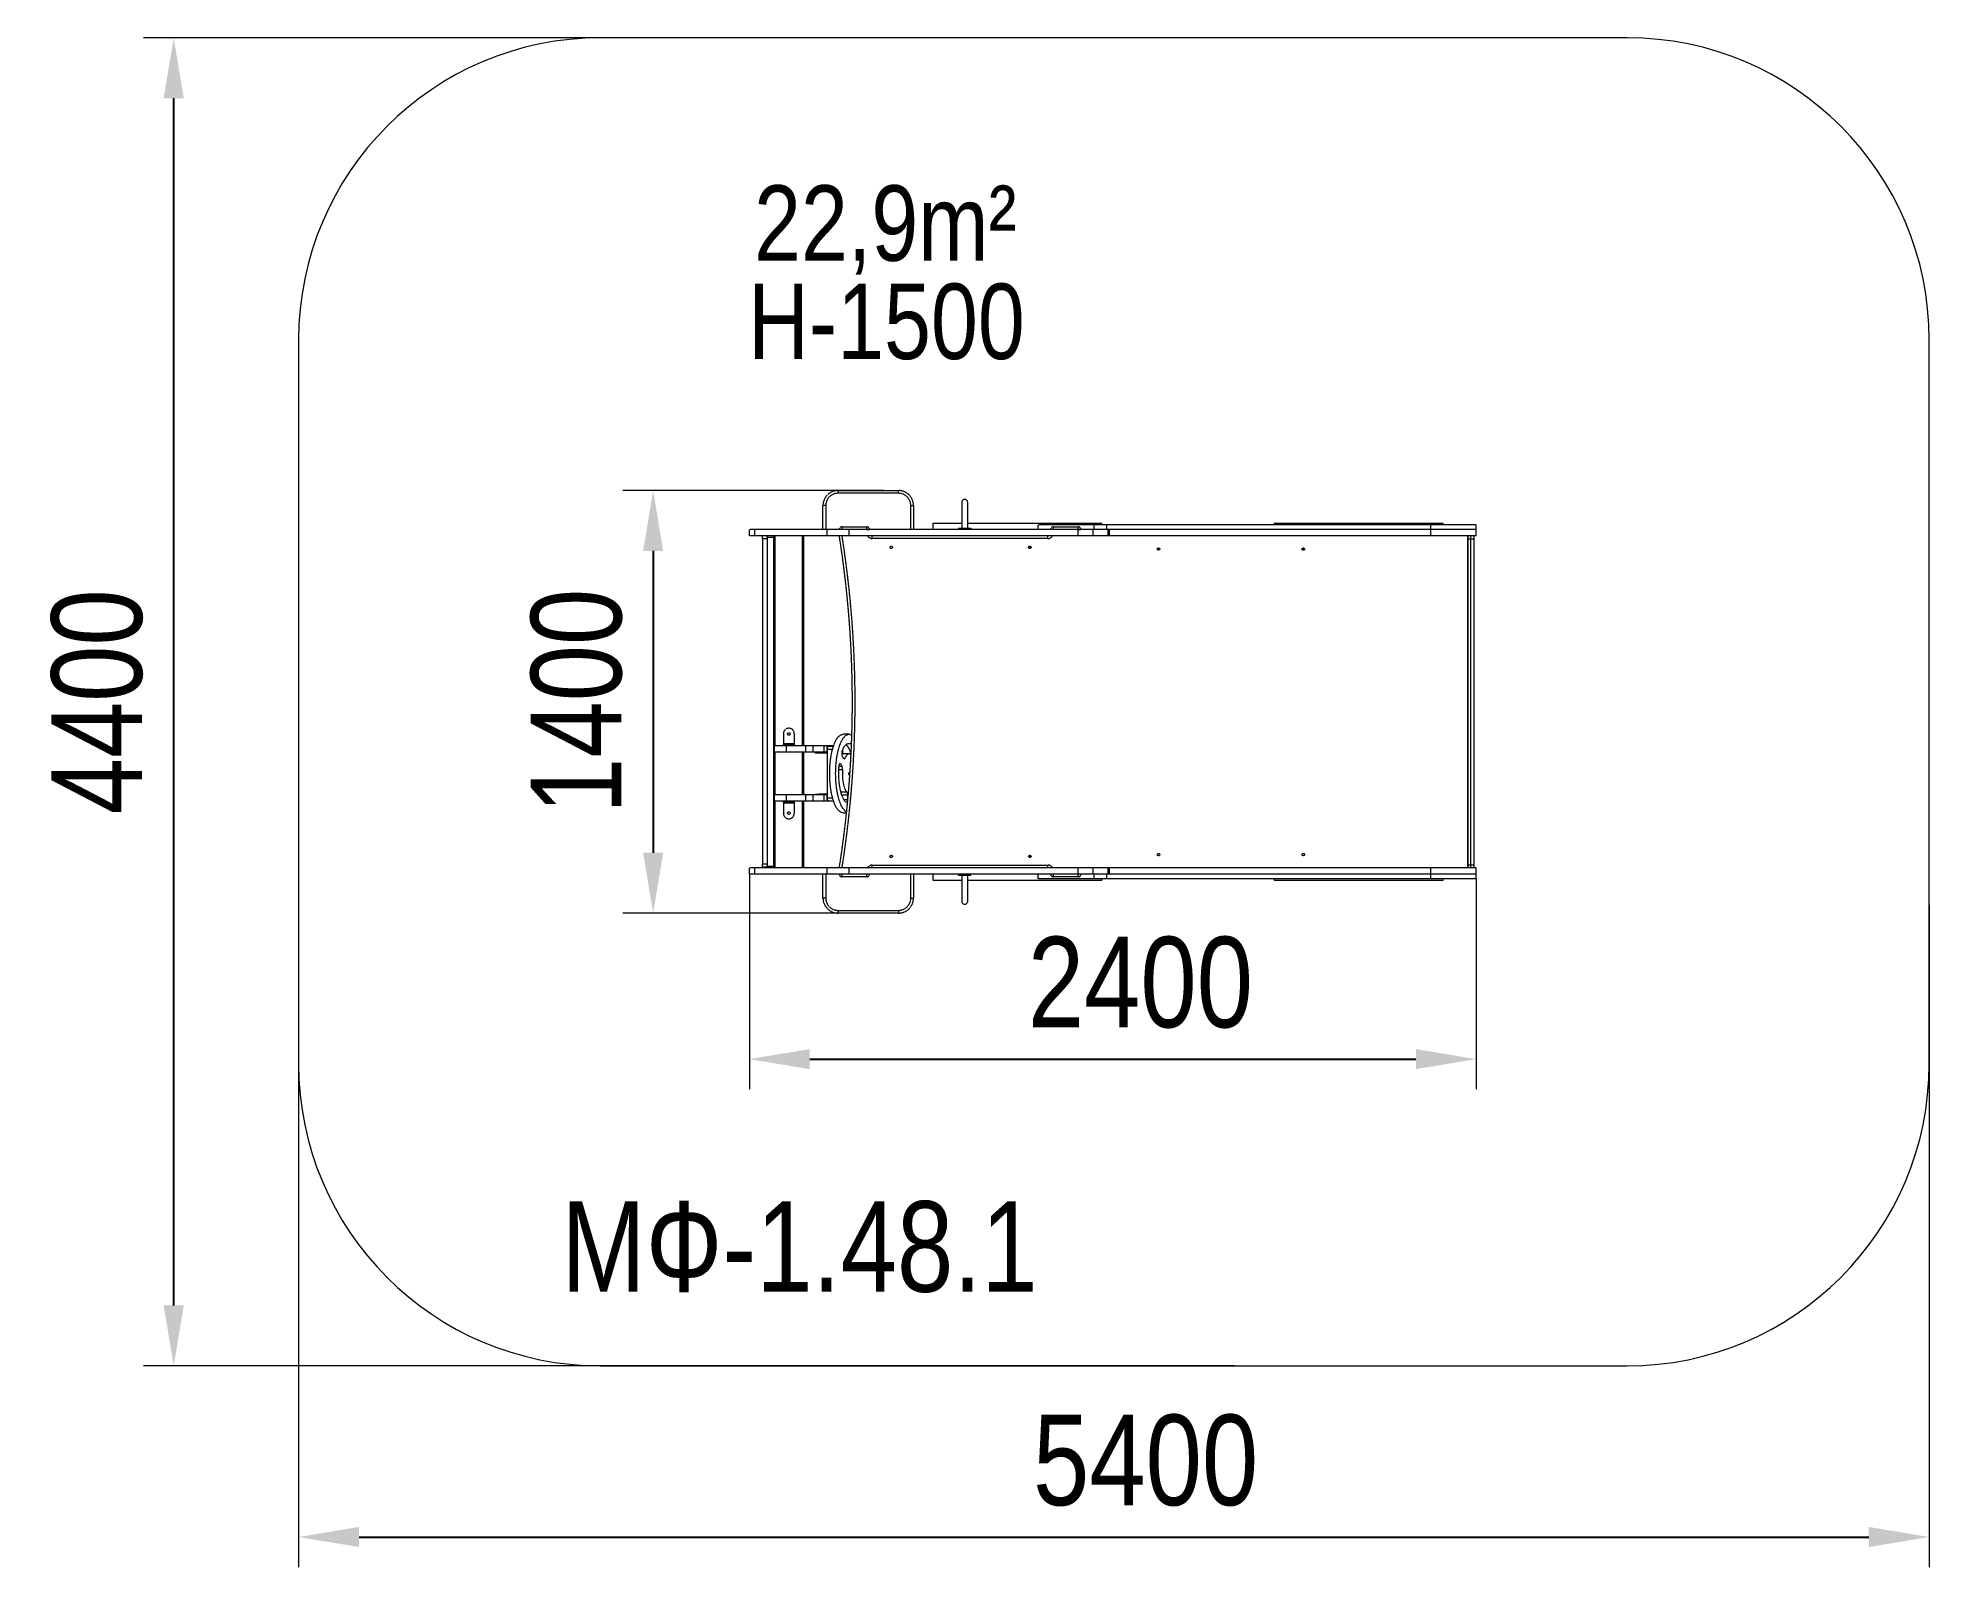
# Model space of a CAD drawing. Header units: millimetres. Extents: x -3610 to 2654, y -2456 to 2611.
import ezdxf

# ---------------------------------------------------------------- set-up
doc = ezdxf.new("R2010")
doc.units = ezdxf.units.MM
doc.linetypes.add('HIDDEN', pattern=[1.905, 1.27, -0.635])
for name, color, linetype in [('DIKOM_АРТИКУЛ', 7, 'Continuous'), ('DIKOM_ЗОНА', 90, 'Continuous'), ('DIKOM_ОБЪЕКТ', 7, 'Continuous'), ('DIKOM_РАЗМЕР_ЗОНА', 7, 'Continuous'), ('DIKOM_РАЗМЕР_ОБЪЕКТА', 7, 'Continuous')]:
    doc.layers.add(name, color=color, linetype=linetype)
doc.styles.add('style1', font='arialbd.ttf', dxfattribs={"width": 0.8})
doc.dimstyles.new('1-50', dxfattribs={"dimtxt": 300, "dimasz": 200, "dimexe": 100, "dimexo": 0, "dimgap": 100, "dimtad": 1, "dimtoh": 1, "dimtxsty": 'style1', "dimcen": 200, "dimclrd": 7, "dimclre": 7, "dimclrt": 7, "dimadec": 1, "dimazin": 2, "dimtfac": 1, "dimtmove": 0, "dimatfit": 2, "dimfxl": 0, "dimlwd": 25, "dimlwe": 18, "dimarcsym": 0})

# ---------------------------------------------------------------- blocks, each defined once
blk = doc.blocks.new('*D0')
at = {"layer": 'Defpoints', "color": 0, "transparency": 16777216}
for p in [(-809.5, 1110.8), (-1572.1, -289.2), (-822.6, -289.2)]:
    blk.add_point(p, dxfattribs=at)
at = {"layer": 'DIKOM_РАЗМЕР_ОБЪЕКТА', "color": 7, "lineweight": 18, "transparency": 16777216}
for p, q in [((-809.5, 1110.8), (-1672.1, 1110.8)), ((-822.6, -289.2), (-1672.1, -289.2))]:
    blk.add_line(p, q, dxfattribs=at)
at = {"layer": 'DIKOM_РАЗМЕР_ОБЪЕКТА', "color": 7, "lineweight": 25, "transparency": 16777216}
blk.add_line((-1572.1, 910.8), (-1572.1, -89.2), dxfattribs=at)
at = {"layer": 'DIKOM_РАЗМЕР_ОБЪЕКТА', "color": 7, "transparency": 16777216}
for points in [[(-1605.4, 910.8), (-1538.8, 910.8), (-1572.1, 1110.8)], [(-1605.4, -89.2), (-1538.8, -89.2), (-1572.1, -289.2)]]:
    blk.add_solid(points, dxfattribs=at)
at = {"layer": 'DIKOM_РАЗМЕР_ОБЪЕКТА', "color": 7, "transparency": 16777216, "insert": (-1825.3, 412.5), "char_height": 300, "attachment_point": 5, "rotation": 90, "style": 'style1'}
blk.add_mtext('{\\fArial|b0|i0|c204|p34;1400}', dxfattribs=at)
blk = doc.blocks.new('*D1')
at = {"layer": 'Defpoints', "color": 0, "transparency": 16777216}
for p in [(-1253.4, -160.2), (1153.7, -175.2), (1153.7, -773)]:
    blk.add_point(p, dxfattribs=at)
at = {"layer": 'DIKOM_РАЗМЕР_ОБЪЕКТА', "color": 7, "lineweight": 18, "transparency": 16777216}
for p, q in [((-1253.4, -160.2), (-1253.4, -873)), ((1153.7, -175.2), (1153.7, -873))]:
    blk.add_line(p, q, dxfattribs=at)
at = {"layer": 'DIKOM_РАЗМЕР_ОБЪЕКТА', "color": 7, "lineweight": 25, "transparency": 16777216}
blk.add_line((-1053.4, -773), (953.7, -773), dxfattribs=at)
at = {"layer": 'DIKOM_РАЗМЕР_ОБЪЕКТА', "color": 7, "transparency": 16777216}
for points in [[(-1053.4, -739.7), (-1053.4, -806.3), (-1253.4, -773)], [(953.7, -739.7), (953.7, -806.3), (1153.7, -773)]]:
    blk.add_solid(points, dxfattribs=at)
at = {"layer": 'DIKOM_РАЗМЕР_ОБЪЕКТА', "color": 7, "transparency": 16777216, "insert": (41.5, -519.8), "char_height": 300, "attachment_point": 5, "style": 'style1'}
blk.add_mtext('{\\fArial|b0|i0|c204|p34;2400}', dxfattribs=at)
blk = doc.blocks.new('*D2')
at = {"layer": 'Defpoints', "color": 0, "transparency": 16777216}
for p in [(-2746.3, -262.2), (2653.7, -262.2), (2653.7, -2356.4)]:
    blk.add_point(p, dxfattribs=at)
at = {"layer": 'DIKOM_РАЗМЕР_ЗОНА', "color": 7, "lineweight": 18, "transparency": 16777216}
for p, q in [((-2746.3, -262.2), (-2746.3, -2456.4)), ((2653.7, -262.2), (2653.7, -2456.4))]:
    blk.add_line(p, q, dxfattribs=at)
at = {"layer": 'DIKOM_РАЗМЕР_ЗОНА', "color": 7, "lineweight": 25, "transparency": 16777216}
blk.add_line((-2546.3, -2356.4), (2453.7, -2356.4), dxfattribs=at)
at = {"layer": 'DIKOM_РАЗМЕР_ЗОНА', "color": 7, "transparency": 16777216}
for points in [[(-2546.3, -2323), (-2546.3, -2389.7), (-2746.3, -2356.4)], [(2453.7, -2323), (2453.7, -2389.7), (2653.7, -2356.4)]]:
    blk.add_solid(points, dxfattribs=at)
at = {"layer": 'DIKOM_РАЗМЕР_ЗОНА', "color": 7, "transparency": 16777216, "insert": (58.7, -2103.2), "char_height": 300, "attachment_point": 5, "style": 'style1'}
blk.add_mtext('{\\fArial|b0|i0|c204|p34;5400}', dxfattribs=at)
blk = doc.blocks.new('*D3')
at = {"layer": 'Defpoints', "color": 0, "transparency": 16777216}
for p in [(-3159.9, 2610.8), (354.3, 2610.8), (354.3, -1789.2)]:
    blk.add_point(p, dxfattribs=at)
at = {"layer": 'DIKOM_РАЗМЕР_ЗОНА', "color": 7, "lineweight": 18, "transparency": 16777216}
for p, q in [((354.3, 2610.8), (-3259.9, 2610.8)), ((354.3, -1789.2), (-3259.9, -1789.2))]:
    blk.add_line(p, q, dxfattribs=at)
at = {"layer": 'DIKOM_РАЗМЕР_ЗОНА', "color": 7, "lineweight": 25, "transparency": 16777216}
blk.add_line((-3159.9, -1589.2), (-3159.9, 2410.8), dxfattribs=at)
at = {"layer": 'DIKOM_РАЗМЕР_ЗОНА', "color": 7, "transparency": 16777216}
for points in [[(-3193.3, 2410.8), (-3126.6, 2410.8), (-3159.9, 2610.8)], [(-3193.3, -1589.2), (-3126.6, -1589.2), (-3159.9, -1789.2)]]:
    blk.add_solid(points, dxfattribs=at)
at = {"layer": 'DIKOM_РАЗМЕР_ЗОНА', "color": 7, "transparency": 16777216, "insert": (-3413.1, 410.8), "char_height": 300, "attachment_point": 5, "rotation": 90, "style": 'style1'}
blk.add_mtext('{\\fArial|b0|i0|c204|p34;4400}', dxfattribs=at)

msp = doc.modelspace()

# ---------------------------------------------------------------- linework, layer by layer
at = {"layer": 'DIKOM_ЗОНА', "color": 3, "lineweight": 15}
msp.add_lwpolyline([(-1746.342, -1789.186), (1653.658, -1789.186, 0.41421356), (2653.658, -789.186), (2653.658, 1610.814, 0.41421356), (1653.658, 2610.814), (-1746.342, 2610.814, 0.41421356), (-2746.342, 1610.814), (-2746.342, -789.186, 0.41421356)], format="xyb", close=True, dxfattribs=at)
at = {"layer": 'DIKOM_ОБЪЕКТ', "color": 7, "linetype": 'HIDDEN', "lineweight": 15}
for p, q in [((-959.79, 1101.814), (-959.79, 1110.814)), ((-959.79, 1110.814), (-759.79, 1110.814)), ((-759.79, 1101.814), (-959.79, 1101.814)), ((-759.79, 1101.814), (-759.79, 1110.814)), ((-550.42, 1071.314), (-550.42, 985.814)), ((-530.42, 985.814), (-530.42, 1071.314)), ((-1000.79, 1060.814), (-1009.79, 1060.814)), ((-1009.79, 981.814), (-1009.79, 1060.814)), ((-1000.79, 1060.814), (-1000.79, 981.814)), ((-718.79, 1060.814), (-709.79, 1060.814)), ((-718.79, 981.814), (-718.79, 1060.814)), ((-709.79, 1060.814), (-709.79, 981.814)), ((-645.812, 1002.914), (-645.812, 981.814)), ((-645.812, 1002.914), (-550.42, 1002.914)), ((-530.42, 1002.914), (-85.812, 1002.914)), ((-85.812, 996.814), (-85.812, 1002.914)), ((484.612, 1002.914), (484.612, 996.814)), ((484.612, 1002.914), (1044.612, 1002.914)), ((1044.612, 996.814), (1044.612, 1002.914)), ((-1253.404, 960.814), (-1253.404, 981.814)), ((-1235.581, 981.814), (-1253.404, 981.814)), ((-1235.581, 960.814), (-1253.404, 960.814)), ((-1235.581, 960.814), (-1235.581, 981.814)), ((-996.317, 981.814), (-1235.581, 981.814)), ((-996.317, 960.814), (-1235.581, 960.814)), ((-1209.847, 950.936), (-1209.847, 960.814)), ((-1194.847, 950.936), (-1209.847, 950.936)), ((-1209.847, 950.936), (-1209.847, -125.924)), ((-1194.847, 956.668), (-1194.847, 960.814)), ((-1194.847, 956.668), (-1173.847, 956.668)), ((-1194.847, 956.668), (-1194.847, -133.37)), ((-1173.847, 956.668), (-1173.847, 960.814)), ((-1173.823, 957.039), (-1173.847, 956.505)), ((-1173.847, 956.668), (-1173.847, -133.37)), ((-1173.823, 956.505), (-1173.847, 956.505)), ((-1173.823, 960.814), (-1173.823, -139.186)), ((-1168.823, 960.814), (-1168.823, 265.21)), ((-1078.823, 960.814), (-1078.823, 265.21)), ((-1073.823, 960.814), (-1073.823, 265.21)), ((-996.317, 960.814), (-996.317, 981.814)), ((-923.444, 981.814), (-996.317, 981.814)), ((-923.444, 960.814), (-996.317, 960.814)), ((-955.691, 981.814), (-955.691, 981.814)), ((-946.691, 981.814), (-955.691, 981.814)), ((-946.691, 981.814), (-946.691, 990.814)), ((-946.691, 990.814), (-864.691, 990.814)), ((-864.691, 981.814), (-946.691, 981.814)), ((-946.691, 981.814), (-946.691, 981.814)), ((-923.444, 960.814), (-923.444, 981.814)), ((-164.923, 981.814), (-923.444, 981.814)), ((-164.923, 960.814), (-923.444, 960.814)), ((-864.691, 981.814), (-864.691, 990.814)), ((-864.691, 981.814), (-855.691, 981.814)), ((-864.691, 981.814), (-864.691, 981.814)), ((-855.691, 981.814), (-855.691, 981.814)), ((-846.691, 951.814), (-846.691, 960.814)), ((-264.818, 951.814), (-846.691, 951.814)), ((-560.42, 985.814), (-560.42, 981.814)), ((-560.42, 985.814), (-520.42, 985.814)), ((-520.42, 985.814), (-520.42, 981.814)), ((-297.183, 981.814), (-297.183, 996.814)), ((-112.137, 996.814), (-297.183, 996.814)), ((-264.818, 951.814), (-264.818, 960.814)), ((-246.818, 981.814), (-255.818, 981.814)), ((-255.818, 981.814), (-255.818, 981.814)), ((-246.818, 981.814), (-246.818, 990.814)), ((-246.818, 990.814), (-164.818, 990.814)), ((-164.818, 981.814), (-246.818, 981.814)), ((-246.818, 981.814), (-246.818, 981.814)), ((-164.923, 960.814), (-164.923, 981.814)), ((-115.101, 981.814), (-164.923, 981.814)), ((-115.101, 960.814), (-164.923, 960.814)), ((-164.818, 981.814), (-164.818, 990.814)), ((-164.818, 981.814), (-155.818, 981.814)), ((-164.818, 981.814), (-164.818, 981.814)), ((-155.818, 981.814), (-155.818, 981.814)), ((-115.101, 960.814), (-115.101, 981.814)), ((-67.285, 981.814), (-115.101, 981.814)), ((-66.249, 960.814), (-115.101, 960.814)), ((-112.137, 981.814), (-112.137, 996.814)), ((-69.962, 996.814), (-112.137, 996.814)), ((-69.962, 981.814), (-69.962, 996.814)), ((1003.658, 996.814), (-69.962, 996.814)), ((1003.658, 981.814), (-67.285, 981.814)), ((-66.249, 981.814), (-66.249, 960.814)), ((-61.249, 960.814), (-66.249, 960.814)), ((-61.249, 960.814), (-61.249, 981.814)), ((1003.658, 981.814), (-61.249, 981.814)), ((1003.658, 960.814), (-61.249, 960.814)), ((1003.658, 981.814), (1003.658, 996.814)), ((1153.658, 996.814), (1003.658, 996.814)), ((1153.658, 981.814), (1003.658, 981.814)), ((1003.658, 960.814), (1003.658, 981.814)), ((1153.658, 960.814), (1003.658, 960.814)), ((1126.153, 960.814), (1126.153, -139.186)), ((1126.153, -139.186), (1126.153, 960.814)), ((1126.153, 950.814), (1147.153, 950.814)), ((1126.153, -129.186), (1126.153, 950.814)), ((1135.153, 960.814), (1135.153, -139.186)), ((1147.153, 950.814), (1147.153, 960.814)), ((1147.153, -129.186), (1147.153, 950.814)), ((1153.658, 981.814), (1153.658, 996.814)), ((1153.658, 960.814), (1153.658, 981.814)), ((-1173.847, 922.505), (-1173.823, 922.505)), ((-1173.823, 904.505), (-1173.847, 904.505)), ((-1170.823, 244.21), (-1170.823, 265.21)), ((-1130.823, 265.21), (-1170.823, 265.21)), ((-1140.706, 305.21), (-1140.706, 271.21)), ((-1104.706, 271.21), (-1140.706, 271.21)), ((-1140.706, 271.21), (-1140.706, 268.21)), ((-1140.706, 265.21), (-1140.706, 268.21)), ((-1140.706, 268.21), (-1122.706, 268.21)), ((-1130.823, 244.21), (-1130.823, 265.21)), ((-1066.671, 265.21), (-1130.823, 265.21)), ((-1122.706, 268.21), (-1122.706, 265.21)), ((-1122.706, 268.21), (-1104.706, 268.21)), ((-1104.706, 305.21), (-1104.706, 271.21)), ((-1104.706, 271.21), (-1104.706, 268.21)), ((-1104.706, 268.21), (-1104.706, 265.21)), ((-1066.671, 244.21), (-1066.671, 265.21)), ((-1041.949, 265.21), (-1066.671, 265.21)), ((-1041.949, 244.21), (-1041.949, 265.21)), ((-1006.049, 265.21), (-1041.949, 265.21)), ((-1006.049, 244.21), (-1006.049, 265.21)), ((-995.92, 265.21), (-1006.049, 265.21)), ((-995.92, 244.21), (-995.92, 265.21)), ((-993.685, 265.21), (-995.92, 265.21)), ((-995.086, 92.21), (-995.086, 254.21)), ((-995.086, 254.21), (-977.824, 254.21)), ((-974.461, 265.21), (-993.685, 265.21)), ((-993.685, 262.281), (-993.685, 265.21)), ((-991.666, 264.21), (-974.8, 264.21)), ((-944.571, 251.549), (-944.571, 238.057)), ((-923.314, 303.21), (-943.047, 303.21)), ((-1130.823, 244.21), (-1170.823, 244.21)), ((-1168.823, 244.21), (-1168.823, 102.21)), ((-1066.671, 244.21), (-1130.823, 244.21)), ((-1078.823, 244.21), (-1078.823, 102.21)), ((-1073.823, 244.21), (-1073.823, 102.21)), ((-1041.949, 244.21), (-1066.671, 244.21)), ((-1006.049, 244.21), (-1041.949, 244.21)), ((-1035.283, 244.21), (-1035.283, 241.21)), ((-1023.439, 241.21), (-1035.283, 241.21)), ((-1023.439, 244.21), (-1023.439, 241.21)), ((-995.086, 241.21), (-1023.439, 241.21)), ((-995.92, 244.21), (-1006.049, 244.21)), ((-995.086, 244.21), (-995.92, 244.21)), ((-956.521, 197.143), (-946.642, 197.143)), ((-954.798, 205.327), (-951.243, 205.327)), ((-951.243, 205.327), (-946.642, 197.143)), ((-941.309, 222.773), (-945.911, 230.957)), ((-923.314, 238.21), (-943.047, 238.21)), ((-941.757, 223.569), (-937.369, 223.569)), ((-918.785, 243.692), (-916.34, 243.692)), ((-957.21, 186.548), (-945.072, 186.548)), ((-1170.823, 81.21), (-1170.823, 102.21)), ((-1130.823, 102.21), (-1170.823, 102.21)), ((-1130.823, 81.21), (-1170.823, 81.21)), ((-1168.823, 81.21), (-1168.823, -139.186)), ((-1140.706, 78.21), (-1140.706, 81.21)), ((-1122.706, 78.21), (-1140.706, 78.21)), ((-1140.706, 78.21), (-1140.706, 75.21)), ((-1104.706, 75.21), (-1140.706, 75.21)), ((-1140.706, 75.21), (-1140.706, 41.21)), ((-1130.823, 81.21), (-1130.823, 102.21)), ((-1066.671, 102.21), (-1130.823, 102.21)), ((-1066.671, 81.21), (-1130.823, 81.21)), ((-1122.706, 81.21), (-1122.706, 78.21)), ((-1104.706, 78.21), (-1122.706, 78.21)), ((-1104.706, 81.21), (-1104.706, 78.21)), ((-1104.706, 78.21), (-1104.706, 75.21)), ((-1104.706, 75.21), (-1104.706, 41.21)), ((-1078.823, 81.21), (-1078.823, -139.186)), ((-1073.823, 81.21), (-1073.823, -139.186)), ((-1066.671, 81.21), (-1066.671, 102.21)), ((-1041.949, 102.21), (-1066.671, 102.21)), ((-1041.949, 81.21), (-1066.671, 81.21)), ((-1041.949, 81.21), (-1041.949, 102.21)), ((-1006.049, 102.21), (-1041.949, 102.21)), ((-1006.049, 81.21), (-1041.949, 81.21)), ((-1035.283, 105.21), (-1035.283, 102.21)), ((-1035.283, 105.21), (-1023.439, 105.21)), ((-1023.439, 105.21), (-1023.439, 102.21)), ((-995.086, 105.21), (-1023.439, 105.21)), ((-1006.049, 81.21), (-1006.049, 102.21)), ((-995.92, 102.21), (-1006.049, 102.21)), ((-995.92, 81.21), (-1006.049, 81.21)), ((-995.92, 81.21), (-995.92, 102.21)), ((-995.086, 102.21), (-995.92, 102.21)), ((-993.685, 81.21), (-995.92, 81.21)), ((-995.086, 92.21), (-977.824, 92.21)), ((-993.685, 81.21), (-993.685, 84.139)), ((-974.461, 81.21), (-993.685, 81.21)), ((-991.666, 82.21), (-974.8, 82.21)), ((-950.475, 112.439), (-931.202, 112.439)), ((-947.621, 102.861), (-928.996, 102.861)), ((-940.714, 87.118), (-929.12, 87.118)), ((-928.996, 102.861), (-929.12, 87.118)), ((-943.047, 43.21), (-931.651, 43.21)), ((-1173.823, -81.186), (-1173.847, -81.186)), ((-1173.823, -99.186), (-1173.847, -99.186)), ((-1253.404, -160.186), (-1253.404, -139.186)), ((-1235.581, -139.186), (-1253.404, -139.186)), ((-1235.581, -160.186), (-1253.404, -160.186)), ((-1235.581, -160.186), (-1235.581, -139.186)), ((-996.317, -139.186), (-1235.581, -139.186)), ((-996.317, -160.186), (-1235.581, -160.186)), ((-1209.847, -125.924), (-1194.847, -125.924)), ((-1209.847, -137.493), (-1209.847, -125.924)), ((-1194.847, -137.493), (-1209.847, -137.493)), ((-1194.847, -133.37), (-1173.847, -133.37)), ((-1194.847, -139.186), (-1194.847, -133.37)), ((-1173.823, -133.721), (-1173.847, -133.186)), ((-1173.847, -133.186), (-1173.823, -133.186)), ((-1173.847, -139.186), (-1173.847, -133.37)), ((-1009.79, -239.186), (-1009.79, -160.186)), ((-1000.79, -160.186), (-1000.79, -239.186)), ((-996.317, -160.186), (-996.317, -139.186)), ((-923.444, -139.186), (-996.317, -139.186)), ((-923.444, -160.186), (-996.317, -160.186)), ((-946.691, -169.186), (-946.691, -160.186)), ((-864.691, -169.186), (-946.691, -169.186)), ((-923.444, -160.186), (-923.444, -139.186)), ((-164.923, -139.186), (-923.444, -139.186)), ((-164.923, -160.186), (-923.444, -160.186)), ((-864.691, -169.186), (-864.691, -160.186)), ((-846.691, -130.186), (-264.818, -130.186)), ((-846.691, -139.186), (-846.691, -130.186)), ((-718.79, -239.186), (-718.79, -160.186)), ((-709.79, -160.186), (-709.79, -239.186)), ((-645.812, -160.186), (-645.812, -181.286)), ((-550.42, -181.286), (-645.812, -181.286)), ((-560.42, -164.186), (-560.42, -160.186)), ((-520.42, -164.186), (-560.42, -164.186)), ((-550.42, -164.186), (-550.42, -249.686)), ((-530.42, -249.686), (-530.42, -164.186)), ((-85.812, -181.286), (-530.42, -181.286)), ((-520.42, -164.186), (-520.42, -160.186)), ((-297.183, -175.186), (-297.183, -160.186)), ((-112.137, -175.186), (-297.183, -175.186)), ((-264.818, -139.186), (-264.818, -130.186)), ((-246.818, -169.186), (-246.818, -160.186)), ((-164.818, -169.186), (-246.818, -169.186)), ((-164.923, -160.186), (-164.923, -139.186)), ((-115.101, -139.186), (-164.923, -139.186)), ((-115.101, -160.186), (-164.923, -160.186)), ((-164.818, -169.186), (-164.818, -160.186)), ((-115.101, -160.186), (-115.101, -139.186)), ((-66.249, -139.186), (-115.101, -139.186)), ((-67.285, -160.186), (-115.101, -160.186)), ((-112.137, -175.186), (-112.137, -160.186)), ((-69.962, -175.186), (-112.137, -175.186)), ((-85.812, -181.286), (-85.812, -175.186)), ((-69.962, -175.186), (-69.962, -160.186)), ((1003.658, -175.186), (-69.962, -175.186)), ((1003.658, -160.186), (-67.285, -160.186)), ((-66.249, -139.186), (-66.249, -160.186)), ((-61.249, -139.186), (-66.249, -139.186)), ((-61.249, -160.186), (-61.249, -139.186)), ((1003.658, -139.186), (-61.249, -139.186)), ((1003.658, -160.186), (-61.249, -160.186)), ((484.612, -175.186), (484.612, -181.286)), ((1044.612, -181.286), (484.612, -181.286)), ((1003.658, -160.186), (1003.658, -139.186)), ((1153.658, -139.186), (1003.658, -139.186)), ((1003.658, -175.186), (1003.658, -160.186)), ((1153.658, -160.186), (1003.658, -160.186)), ((1153.658, -175.186), (1003.658, -175.186)), ((1044.612, -181.286), (1044.612, -175.186)), ((1126.153, -129.186), (1147.153, -129.186)), ((1147.153, -139.186), (1147.153, -129.186)), ((1153.658, -160.186), (1153.658, -139.186)), ((1153.658, -175.186), (1153.658, -160.186)), ((-1000.79, -239.186), (-1009.79, -239.186)), ((-718.79, -239.186), (-709.79, -239.186)), ((-959.79, -280.186), (-759.79, -280.186)), ((-959.79, -280.186), (-959.79, -289.186)), ((-759.79, -289.186), (-959.79, -289.186)), ((-759.79, -280.186), (-759.79, -289.186))]:
    msp.add_line(p, q, dxfattribs=at)
at = {"layer": 'DIKOM_ОБЪЕКТ', "color": 7, "linetype": 'HIDDEN', "lineweight": 15, "flags": 128}
for points in [[(-323.185, 919.289), (-323.189, 919.32), (-323.293, 920.352), (-323.339, 921.515), (-323.323, 922.704), (-323.248, 923.814), (-323.119, 924.746), (-322.948, 925.418), (-322.75, 925.769), (-322.543, 925.769), (-322.345, 925.418), (-322.174, 924.746), (-322.045, 923.814), (-321.969, 922.704), (-321.954, 921.515), (-322, 920.352), (-322.02, 920.082)], [(-995.086, 254.21), (-995.02, 256.161), (-994.826, 258.037), (-994.51, 259.766), (-994.084, 261.281), (-993.566, 262.525), (-992.975, 263.449), (-992.333, 264.018), (-991.666, 264.21)], [(-943.047, 43.21), (-944.065, 43.244), (-946.371, 43.574), (-948.668, 44.253), (-950.95, 45.28), (-953.21, 46.651), (-955.443, 48.364), (-957.642, 50.414), (-959.803, 52.794), (-961.918, 55.499), (-963.982, 58.522), (-965.99, 61.853), (-967.935, 65.485), (-969.814, 69.407), (-971.621, 73.609), (-973.35, 78.08), (-974.998, 82.807), (-976.56, 87.778), (-978.032, 92.979), (-979.409, 98.396), (-980.688, 104.015), (-981.866, 109.82), (-982.938, 115.797), (-983.904, 121.928), (-984.759, 128.197), (-985.502, 134.588), (-986.13, 141.083), (-986.642, 147.665), (-987.037, 154.315), (-987.313, 161.016), (-987.47, 167.75), (-987.507, 174.499), (-987.424, 181.245), (-987.222, 187.969), (-986.9, 194.653), (-986.461, 201.279), (-985.904, 207.829), (-985.232, 214.286), (-984.445, 220.633), (-983.548, 226.851), (-982.541, 232.925), (-981.428, 238.838), (-980.211, 244.575), (-978.894, 250.118), (-977.48, 255.455), (-975.974, 260.569), (-974.379, 265.448), (-972.699, 270.079), (-970.94, 274.448), (-969.105, 278.545), (-967.2, 282.357), (-965.23, 285.875), (-963.2, 289.09), (-961.115, 291.992), (-958.982, 294.574), (-956.806, 296.828), (-954.593, 298.75), (-952.349, 300.333), (-950.08, 301.573), (-947.792, 302.468), (-945.491, 303.013), (-943.183, 303.209), (-943.047, 303.21)], [(-931.422, 45.39), (-933.476, 46.651), (-935.709, 48.364), (-937.909, 50.414), (-940.069, 52.794), (-942.184, 55.499), (-944.248, 58.522), (-946.256, 61.853), (-948.202, 65.485), (-950.081, 69.407), (-951.887, 73.609), (-953.617, 78.08), (-955.265, 82.807), (-956.827, 87.778), (-958.298, 92.979), (-959.675, 98.396), (-960.954, 104.015), (-962.132, 109.82), (-963.205, 115.797), (-964.17, 121.928), (-965.026, 128.197), (-965.768, 134.588), (-966.397, 141.083), (-966.909, 147.665), (-967.304, 154.315), (-967.58, 161.016), (-967.737, 167.75), (-967.774, 174.499), (-967.691, 181.245), (-967.488, 187.969), (-967.167, 194.653), (-966.727, 201.279), (-966.17, 207.829), (-965.498, 214.286), (-964.712, 220.633), (-963.814, 226.851), (-962.808, 232.925), (-961.694, 238.838), (-960.477, 244.575), (-959.16, 250.118), (-957.747, 255.455), (-956.24, 260.569), (-954.645, 265.448), (-952.966, 270.079), (-951.206, 274.448), (-949.371, 278.545), (-947.466, 282.357), (-945.496, 285.875), (-943.466, 289.09), (-941.382, 291.992), (-939.249, 294.574), (-937.073, 296.828), (-934.86, 298.75), (-932.616, 300.333), (-930.346, 301.573), (-928.058, 302.468), (-925.757, 303.013), (-923.45, 303.209), (-921.142, 303.055), (-918.84, 302.55), (-916.55, 301.697), (-914.278, 300.497), (-914.098, 300.387)], [(-946.447, 246.867), (-944.861, 250.869), (-943.194, 254.58), (-941.453, 257.986), (-939.644, 261.074), (-937.774, 263.832), (-935.849, 266.251), (-933.878, 268.32), (-931.867, 270.033), (-929.823, 271.382), (-927.755, 272.363), (-925.671, 272.972), (-923.578, 273.207), (-921.484, 273.067), (-919.396, 272.552), (-917.323, 271.664), (-915.273, 270.407), (-915.172, 270.335)], [(-933.18, 268.958), (-932.987, 268.786), (-931.005, 266.806), (-929.067, 264.475), (-927.183, 261.801), (-925.357, 258.796), (-923.599, 255.469), (-921.913, 251.833), (-920.306, 247.903), (-918.785, 243.692)], [(-933.564, 77.807), (-935.542, 79.82), (-937.475, 82.184), (-939.354, 84.89), (-941.173, 87.927), (-942.925, 91.283), (-944.604, 94.947), (-946.203, 98.905), (-947.716, 103.141), (-949.137, 107.641), (-950.461, 112.386), (-951.684, 117.359), (-952.8, 122.542), (-953.806, 127.915), (-954.697, 133.458), (-955.47, 139.15), (-956.123, 144.97), (-956.653, 150.895), (-957.058, 156.905), (-957.336, 162.975), (-957.486, 169.084), (-957.508, 175.209), (-957.403, 181.326), (-957.169, 187.412), (-956.808, 193.445), (-956.321, 199.403)], [(-956.321, 199.403), (-956.069, 201.32), (-955.687, 203.045), (-955.193, 204.506), (-954.608, 205.642), (-953.955, 206.403), (-953.263, 206.758), (-952.561, 206.693), (-951.878, 206.209), (-951.243, 205.327)], [(-937.369, 223.569), (-937.801, 222.692), (-938.274, 222.018), (-938.776, 221.564), (-939.296, 221.341), (-939.822, 221.353), (-940.341, 221.601), (-940.84, 222.078), (-941.309, 222.773)], [(-916.749, 235.311), (-917.095, 235.615), (-918.7, 236.795), (-920.33, 237.622), (-921.978, 238.092), (-923.632, 238.203), (-925.285, 237.954), (-926.926, 237.346), (-928.548, 236.382), (-930.141, 235.068), (-931.696, 233.412), (-933.205, 231.422), (-934.658, 229.109), (-936.049, 226.487), (-937.369, 223.569)], [(-945.072, 186.548), (-945.351, 181.778), (-945.508, 176.961), (-945.542, 172.124), (-945.452, 167.292), (-945.24, 162.493), (-944.907, 157.753), (-944.454, 153.1), (-943.884, 148.557), (-943.2, 144.151), (-942.405, 139.907), (-941.505, 135.846), (-940.504, 131.993), (-939.407, 128.369), (-938.222, 124.992), (-936.954, 121.883), (-935.61, 119.059), (-934.199, 116.534), (-932.726, 114.324), (-931.202, 112.439)], [(-923.345, 169.211), (-923.747, 169.416), (-924.11, 169.957), (-924.402, 170.788), (-924.598, 171.834), (-924.68, 173.002), (-924.64, 174.189), (-924.482, 175.289), (-924.221, 176.204), (-923.879, 176.853), (-923.486, 177.178), (-923.079, 177.15), (-922.692, 176.773), (-922.36, 176.079), (-922.113, 175.13), (-921.973, 174.01), (-921.952, 172.82), (-922.052, 171.664), (-922.264, 170.645), (-922.569, 169.854), (-922.94, 169.362), (-923.345, 169.211)], [(-991.666, 82.21), (-992.333, 82.402), (-992.975, 82.971), (-993.566, 83.895), (-994.084, 85.139), (-994.51, 86.654), (-994.826, 88.383), (-995.02, 90.259), (-995.086, 92.21)], [(-929.12, 87.118), (-929.208, 85.08), (-929.437, 83.137), (-929.796, 81.372), (-930.272, 79.86), (-930.843, 78.663), (-931.486, 77.833), (-932.173, 77.404), (-932.876, 77.395), (-933.564, 77.807)], [(-931.202, 112.439), (-930.726, 111.785), (-930.29, 110.925), (-929.905, 109.881), (-929.578, 108.675), (-929.319, 107.338), (-929.133, 105.9), (-929.025, 104.396), (-928.996, 102.861)], [(-322.646, -104.186), (-322.851, -104.009), (-323.038, -103.491), (-323.189, -102.68), (-323.293, -101.648), (-323.339, -100.485), (-323.323, -99.296), (-323.248, -98.186), (-323.185, -97.661)], [(-322.02, -98.454), (-321.969, -99.296), (-321.954, -100.485), (-322, -101.648), (-322.103, -102.68), (-322.255, -103.491), (-322.442, -104.009), (-322.646, -104.186)]]:
    msp.add_lwpolyline(points, dxfattribs=at)
at = {"layer": 'DIKOM_ОБЪЕКТ', "color": 7, "linetype": 'HIDDEN', "lineweight": 15}
for centre, radius in [((-783.818, 922.814), 4), ((-324.818, 922.941), 4), ((101.512, 916.814), 4), ((581.012, 916.814), 4), ((-1122.706, 304.21), 4.4), ((-1122.706, 42.21), 4.4), ((-783.818, -101.186), 4), ((-324.818, -101.313), 4), ((101.512, -95.186), 4), ((581.012, -95.186), 4)]:
    msp.add_circle(centre, radius, dxfattribs=at)
for centre, radius, start, end in [((-959.79, 1060.814), 50, 90, 180), ((-959.79, 1060.814), 41, 90, 180), ((-759.79, 1060.814), 50, 0, 90), ((-759.79, 1060.814), 41, 0, 90), ((-540.42, 1071.314), 10, 0, 180), ((-946.691, 981.814), 9, 90, 180), ((-4424.692, 410.814), 3512.331, 350.9909078, 9.0090922), ((-4424.692, 410.814), 3521.331, 351.0141246, 8.9858729), ((-864.691, 981.814), 9, 0, 90), ((-846.691, 969.814), 18, 210.0005608, 270), ((-264.818, 969.814), 18, 270, 329.9994392), ((-246.818, 981.814), 9, 90, 180), ((-164.818, 981.814), 9, 0, 90), ((101.512, 921.814), 4.4, 220.1316068, 270), ((101.512, 921.814), 4.4, 270, 319.8683932), ((581.012, 921.814), 4.4, 220.1316054, 270), ((581.012, 921.814), 4.4, 270, 319.8683946), ((-1122.706, 305.21), 18, 90, 180), ((-1122.706, 305.21), 18, 0, 90), ((-924.837, 239.631), 22.789, 161.4876895, 202.371334), ((-942.926, 229.626), 8.585, 90.8086461, 121.7086574), ((-965.939, 188.87), 20.996, 353.6503741, 23.2066478), ((-941.783, 236.839), 23.998, 358.4142416, 16.5931269), ((-963.053, 105.459), 14.124, 7.8288973, 23.9297984), ((-1122.706, 41.21), 18, 180, 270), ((-1122.706, 41.21), 18, 270, 0), ((-946.691, -160.186), 9, 180, 270), ((-864.691, -160.186), 9, 270, 0), ((-846.691, -148.186), 18, 90, 150), ((-264.818, -148.186), 18, 30, 90), ((-246.818, -160.186), 9, 180, 270), ((-164.818, -160.186), 9, 270, 0), ((-959.79, -239.186), 50, 180, 270), ((-959.79, -239.186), 41, 180, 270), ((-759.79, -239.186), 41, 270, 0), ((-759.79, -239.186), 50, 270, 0), ((-540.42, -249.686), 10, 180, 0)]:
    msp.add_arc(centre, radius, start, end, dxfattribs=at)

# ---------------------------------------------------------------- texts
at = {"layer": 'DIKOM_АРТИКУЛ', "insert": (-1876.398, -1243.695), "char_height": 300, "width": 1420.47373, "attachment_point": 1, "style": 'style1'}
msp.add_mtext('{\\fArial|b0|i0|c204|p34;MФ-1.48.1}', dxfattribs=at)
at = {"layer": 'DIKOM_РАЗМЕР_ОБЪЕКТА', "char_height": 250, "width": 1021.86433, "attachment_point": 1, "style": 'style1'}
for s, insert in [('{\\fArial|b0|i0|c204|p34;22,9m²}', (-1238.026, 2122.001)), ('{\\fArial|b0|i0|c204|p34;H-1500}', (-1257.702, 1796.546))]:
    msp.add_mtext(s, dxfattribs=dict(at, insert=insert))

# ---------------------------------------------------------------- dimensions: what is measured, and where the dimension line sits
at = {"layer": 'DIKOM_РАЗМЕР_ЗОНА'}
dim = msp.add_linear_dim(base=(-3159.942, 2610.814), p1=(354.326, -1789.186), p2=(354.326, 2610.814), angle=90, text='{\\fArial|b0|i0|c204|p34;<>}', dimstyle='1-50', dxfattribs=at)
dim.commit()
dim.dimension.update_dxf_attribs({"geometry": '*D3', "text_midpoint": (-3159.942, 410.814), "dimtype": 160})
dim = msp.add_linear_dim(base=(2653.658, -2356.354), p1=(-2746.342, -262.194), p2=(2653.658, -262.194), text='{\\fArial|b0|i0|c204|p34;<>}', dimstyle='1-50', dxfattribs=at)
dim.commit()
dim.dimension.update_dxf_attribs({"geometry": '*D2', "text_midpoint": (58.741, -2356.354), "dimtype": 160})
at = {"layer": 'DIKOM_РАЗМЕР_ОБЪЕКТА'}
dim = msp.add_linear_dim(base=(-1572.088, -289.186), p1=(-809.465, 1110.814), p2=(-822.57, -289.186), angle=90, text='{\\fArial|b0|i0|c204|p34;<>}', dimstyle='1-50', dxfattribs=at)
dim.commit()
dim.dimension.update_dxf_attribs({"geometry": '*D0', "text_midpoint": (-1572.088, 412.506), "dimtype": 160})
dim = msp.add_linear_dim(base=(1153.658, -773.001), p1=(-1253.404, -160.186), p2=(1153.658, -175.186), text='{\\fArial|b0|i0|c204|p34;2400}', dimstyle='1-50', dxfattribs=at)
dim.commit()
dim.dimension.update_dxf_attribs({"geometry": '*D1', "text_midpoint": (41.541, -773.001), "dimtype": 160})

doc.saveas('drawing.dxf')
